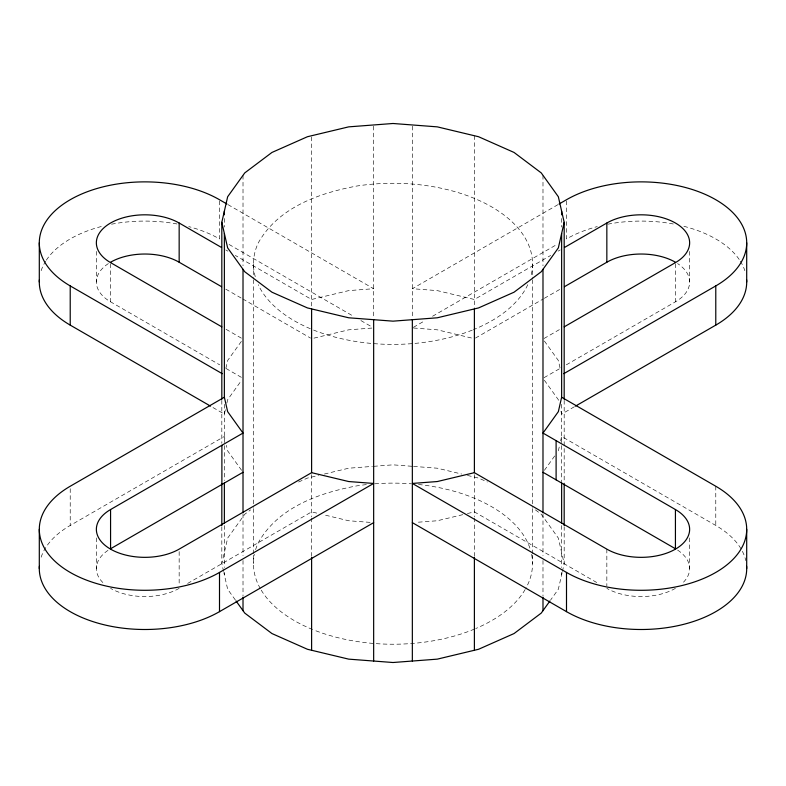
<?xml version="1.0" encoding="UTF-8"?>
<svg xmlns="http://www.w3.org/2000/svg" width="786" height="786" viewBox="0 0 786 786"><rect width="100%" height="100%" fill="white"/><g stroke="black" fill="none" stroke-linecap="round" stroke-linejoin="round"><path stroke-width="0.59" stroke-dasharray="3.93 2.95" d="M225.887 368.261L227.655 360.499L241.616 341.036M225.376 409.683L224.364 414.124L211.611 406.755M226.899 403.031L227.655 399.71L241.616 380.247M223.597 571.491L221.819 563.68L227.655 538.096L244.751 514.26L250.587 509.878M558.345 450.869L559.612 445.328M560.624 440.897L561.636 436.456L715.781 525.461A105.56 60.944 0 0 1 745.796 560.595M562.147 572.611L558.345 589.254L550.662 599.964M562.403 571.491L564.181 563.68L564.181 526.836M544.384 470.333L554.857 455.733M557.991 204.635L412.345 288.717L437.301 290.614L474.39 299.486L550.681 255.44M41.147 557.205A105.56 60.944 0 0 1 70.219 525.461L224.364 436.456L225.376 440.897M413.407 327.32L425.108 320.56M432.546 316.267L556.93 244.456M558.099 251.156L560.222 249.938M475.451 338.088L543.264 298.935M544.325 298.316L560.222 289.15M544.05 338.481L559.937 329.305M187.638 583.458L311.61 511.882L318.556 513.543M544.05 377.683L559.937 368.506M566.293 364.842L675.429 301.824A48.506 28.001 0 0 0 677.591 263.556M574.389 406.755L561.636 414.124L560.624 409.683M298.542 482.015L307.414 478.085L318.556 475.422M313.928 338.147L348.699 329.825L372.466 328.017M324.353 474.037L348.699 468.21L372.466 466.403M462.807 514.653L437.301 520.754L415.912 522.376M467.444 513.543L474.39 511.882L598.362 583.458M373.655 466.314L393 464.84L412.345 466.314M413.534 328.017L437.301 329.825L472.072 338.147M413.534 466.403L437.301 468.21L461.647 474.037M370.088 522.376L348.699 520.754L323.193 514.653M467.444 475.422L478.586 478.085L487.458 482.015M228.009 204.635L373.655 288.717L348.699 290.614L311.61 299.486L235.319 255.44M229.07 244.456L353.454 316.267M360.892 320.56L372.593 327.32M225.779 249.938L227.901 251.156M225.779 289.15L241.675 298.316M242.736 298.935L310.549 338.088M226.063 329.305L241.95 338.481M108.409 263.556A48.506 28.001 0 0 0 110.571 301.824L219.707 364.842M226.063 368.506L241.95 377.683M535.413 509.878L541.249 514.26L558.345 538.096L564.181 563.68M544.384 341.036L558.345 360.499L560.113 368.261M544.384 380.247L558.345 399.71L559.101 403.031M241.616 470.333L227.655 450.869L226.388 445.328M235.338 599.964L227.655 589.254L223.853 572.611M715.781 486.249L715.781 525.461M689.636 251.392L689.636 282.027M689.636 537.919L689.636 568.553M675.429 263.841L675.429 301.824M606.841 549.139L606.841 585.904M566.5 200.951L566.5 238.934A105.56 60.944 0 0 1 597.272 226.594M564.181 400.369L564.181 483.862M561.636 218.488L561.636 227.046M561.636 404.318L561.636 481.769M561.636 525.559L561.636 567.502M561.636 572.395L561.636 574.841M542.988 175.337L542.988 265.766M542.988 513.916L542.988 555.555M542.988 560.457L542.988 595.975M532.525 263.841L532.525 278.529M532.525 279.747L532.525 507.383M532.525 508.601L532.525 553.884M532.525 555.113L532.525 563.68M474.39 135.732L474.39 308.063M474.39 474.636L474.39 516.785M474.39 518.003L474.39 555.967M412.345 126.182L412.345 318.124M373.655 126.182L373.655 318.124M311.61 136.951L311.61 308.063M311.61 474.636L311.61 516.785M311.61 518.003L311.61 555.967M253.475 263.841L253.475 278.529M253.475 279.747L253.475 507.383M253.475 508.601L253.475 553.884M253.475 555.113L253.475 563.68M243.012 175.337L243.012 265.766M243.012 513.916L243.012 555.555M243.012 560.457L243.012 595.975M224.364 218.488L224.364 227.046M224.364 404.318L224.364 480.551M224.364 525.559L224.364 567.502M224.364 572.395L224.364 574.841M221.819 400.369L221.819 443.343M221.819 526.836L221.819 563.68M219.5 200.951L219.5 238.934A105.56 60.944 0 0 0 188.728 226.594M179.159 551.595L179.159 585.904M110.571 263.841L110.571 301.824M96.364 251.392L96.364 282.027M96.364 537.919L96.364 568.553M70.219 488.695L70.219 525.461M607.833 224.197A105.56 60.944 0 0 1 674.447 224.197M683.859 226.299A105.56 60.944 0 0 1 739.695 260.195M740.343 261.198A105.56 60.944 0 0 1 744.853 270.679M677.591 550.082A48.506 28.001 0 0 1 683.142 582.554M675.429 588.35A48.506 28.001 0 0 1 606.841 588.35M179.159 588.35A48.506 28.001 0 0 1 110.571 588.35M102.858 582.554A48.506 28.001 0 0 1 108.409 550.082M41.147 270.679A105.56 60.944 0 0 1 45.657 261.198M46.305 260.195A105.56 60.944 0 0 1 102.141 226.299M111.553 224.197A105.56 60.944 0 0 1 178.167 224.197M527.77 284.689A139.525 80.555 0 0 1 473.388 329.678M472.229 330.149A139.525 80.555 0 0 1 311.462 329.206M310.323 328.725A139.525 80.555 0 0 1 258.23 284.689M255.263 276.682A139.525 80.555 0 0 1 258.23 242.992C277.969 207.524 319.145 193.022 356.883 186.027A139.525 80.555 0 0 1 530.737 276.682M531.582 554.327A139.525 80.555 0 0 1 525.706 588.547M525.136 589.549A139.525 80.555 0 0 1 475.677 628.564M474.538 629.046A139.525 80.555 0 0 1 313.771 629.979M312.612 629.517A139.525 80.555 0 0 1 260.864 589.549M260.294 588.547A139.525 80.555 0 0 1 254.418 554.327M255.597 549.669A139.525 80.555 0 0 1 258.23 542.821C277.969 507.353 319.145 492.861 356.883 485.866A139.525 80.555 0 0 1 367.543 484.471M374.784 483.812A139.525 80.555 0 0 1 411.216 483.812M418.457 484.471A139.525 80.555 0 0 1 530.403 549.669"/><path stroke-width="1.18" d="M221.819 399.141L221.819 222.32L227.655 196.746L244.751 172.91L271.956 152.445L307.414 136.735L348.699 126.86L393 123.49L437.301 126.86L478.586 136.735L514.044 152.445L541.249 172.91L558.345 196.746L564.181 222.32L564.181 399.141M564.181 222.32L558.345 247.904L541.249 271.74L514.044 292.205L478.586 307.916L437.301 317.79L393 321.16L348.699 317.79L307.414 307.916L271.956 292.205L244.751 271.74L227.655 247.904L221.819 222.32M561.636 397.254L558.345 411.658L542.988 433.076L675.429 509.544A48.506 28.001 0 0 1 675.429 549.139A48.506 28.001 0 0 1 606.841 549.139L474.39 472.671L437.301 481.543L412.345 483.439L566.5 572.434A105.56 60.944 0 0 0 715.781 572.434A105.56 60.944 0 0 0 715.781 486.249L561.636 397.254L561.636 233.491M549.964 600.936L541.249 613.09L514.044 633.555L478.586 649.265L437.301 659.14L393 662.51L348.699 659.14L307.414 649.265L271.956 633.555L244.751 613.09L236.036 600.936M224.364 397.254L70.219 486.249A105.56 60.944 0 0 0 70.219 572.434A105.56 60.944 0 0 0 219.5 572.434L373.655 483.439L348.699 481.543L311.61 472.671L179.159 549.139A48.506 28.001 0 0 1 110.571 549.139A48.506 28.001 0 0 1 110.571 509.544L243.012 433.076L227.655 411.658L224.364 397.254L224.364 233.491M559.052 204.016L566.5 199.723A105.56 60.944 0 0 1 715.781 199.723A105.56 60.944 0 0 1 715.781 285.917L715.781 325.119L575.45 406.136M564.456 247.492L606.841 223.018A48.506 28.001 0 0 1 675.429 223.018A48.506 28.001 0 0 1 675.429 262.622L564.181 326.858M243.012 472.278L110.571 548.756L110.571 509.544M564.456 286.694L606.841 262.229A48.506 28.001 0 0 1 675.429 262.229M563.759 373.684L715.781 285.917M39.369 566.293A105.56 60.944 0 0 0 102.661 624.418A105.56 60.944 0 0 0 219.5 611.646L373.655 522.651M226.948 204.016L219.5 199.723A105.56 60.944 0 0 0 70.219 199.723A105.56 60.944 0 0 0 70.219 285.917L70.219 325.119L210.55 406.136M221.819 326.858L110.571 262.622A48.506 28.001 0 0 1 110.571 223.018A48.506 28.001 0 0 1 179.159 223.018L221.544 247.492M110.571 262.229A48.506 28.001 0 0 1 179.159 262.229L221.544 286.694M542.988 472.278L675.429 548.756L675.429 509.544M70.219 285.917L222.242 373.684M412.345 522.651L566.5 611.646A105.56 60.944 0 0 0 683.339 624.418A105.56 60.944 0 0 0 746.631 566.293M746.7 242.815L746.7 282.027M746.7 529.342L746.7 568.553M606.841 223.018L606.841 262.229M566.5 572.434L566.5 611.646M564.181 483.862L564.181 525.608M561.636 211.159L561.636 214.824M561.636 482.997L561.636 523.407M556.105 440.651L556.105 479.853M542.988 269.313L542.988 512.698M542.988 597.193L542.988 610.663M474.39 308.918L474.39 472.671M474.39 557.195L474.39 650.268M412.345 319.686L412.345 661.036M373.655 319.686L373.655 661.036M311.61 308.918L311.61 472.671M311.61 557.195L311.61 650.268M243.012 269.313L243.012 512.698M243.012 597.193L243.012 610.663M224.364 211.159L224.364 214.824M224.364 482.997L224.364 523.407M221.888 445.269L221.888 484.481M221.819 483.862L221.819 525.608M219.5 572.434L219.5 611.646M179.159 223.018L179.159 262.229M39.3 242.815L39.3 282.027M39.3 529.342L39.3 568.553M746.631 279.767A105.56 60.944 0 0 1 715.781 325.119M70.219 325.119A105.56 60.944 0 0 1 39.369 279.767"/></g></svg>
